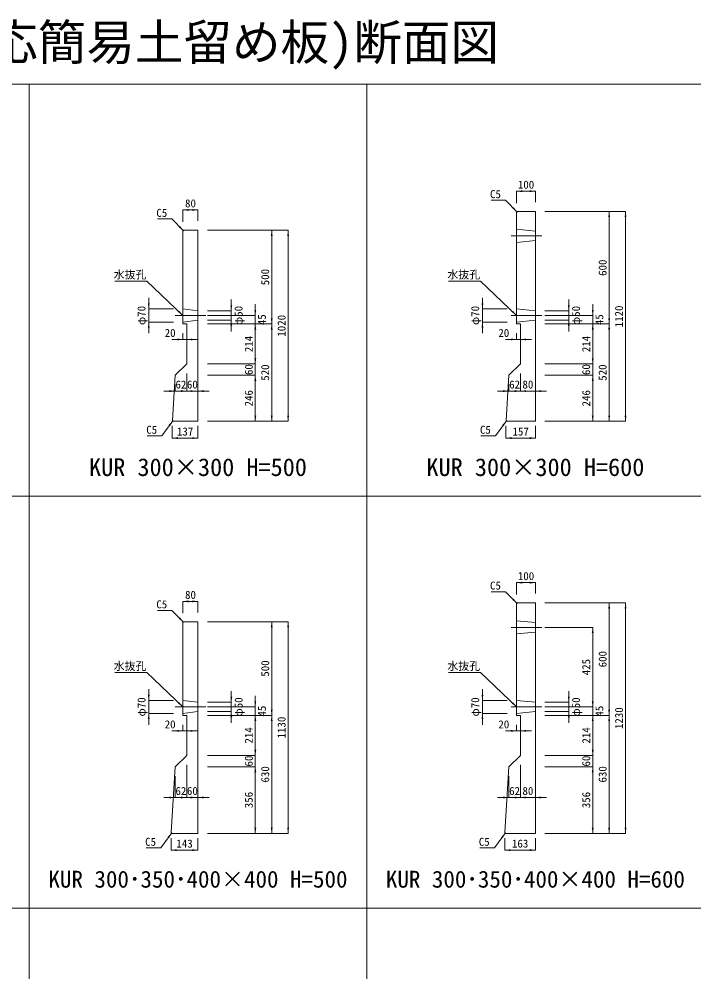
# Model space of a CAD drawing. Units: millimetres at full size, sheet at 1:40. Extents: x 86 to 35886, y -15691 to 10257.
# Drawn here: x 23432 to 27032, y 4260 to 9348 of the extents above; entities that cross this region are included whole.
import ezdxf
from ezdxf.enums import TextEntityAlignment as Align

# ---------------------------------------------------------------- set-up
doc = ezdxf.new("R2010")
doc.units = ezdxf.units.MM
doc.header["$LTSCALE"] = 40
doc.linetypes.add('DASHED', pattern=[7.5, 6, -1.5])
doc.linetypes.add('USER1', pattern=[28.575, 19.05, -3.175, 3.175, -3.175])
for name, color, linetype, lineweight in [('0_2', 7, 'USER1', 5), ('パネックスKUR', 2, 'Continuous', 20), ('図枠', 5, 'Continuous', 13), ('寸法線', 7, 'Continuous', 13), ('引出線', 4, 'Continuous', 13)]:
    doc.layers.add(name, color=color, linetype=linetype, lineweight=lineweight)
doc.layers.add('文字', color=7, linetype='Continuous')
doc.styles.add('ＭＳ ゴシック', font='')
doc.styles.get('ＭＳ ゴシック').set_extended_font_data('MS Gothic')

# ---------------------------------------------------------------- blocks, each defined once
blk = doc.blocks.new('filled_arrow')
at = {"color": 0, "linetype": 'Continuous', "lineweight": -2}
blk.add_solid([(7.5, 1.25), (0, 0), (7.5, -1.25)], dxfattribs=at)

msp = doc.modelspace()

# ---------------------------------------------------------------- linework, layer by layer
at = {"layer": '0_2'}
for p, q in [((26056.87, 8190), (26220.59, 8190)), ((24264.37, 7765), (24428.09, 7765)), ((26056.87, 7765), (26220.59, 7765)), ((26056.87, 6100), (26220.59, 6100)), ((24264.37, 5675), (24428.09, 5675)), ((26056.87, 5675), (26220.59, 5675))]:
    msp.add_line(p, q, dxfattribs=at)
at = {"layer": 'パネックスKUR'}
for p, q in [((26086.23, 8315), (26091.23, 8320)), ((26086.23, 8315), (26086.23, 7720)), ((26186.23, 8320), (26091.23, 8320)), ((26186.23, 8320), (26186.23, 7200)), ((24306.23, 8215), (24311.23, 8220)), ((24306.23, 8215), (24306.23, 7720)), ((24386.23, 8220), (24311.23, 8220)), ((24386.23, 8220), (24386.23, 7200)), ((24326.23, 7720), (24306.23, 7720)), ((24326.23, 7720), (24326.23, 7506)), ((26106.23, 7720), (26086.23, 7720)), ((26106.23, 7720), (26106.23, 7506)), ((24326.23, 7506), (24264.23, 7446)), ((26106.23, 7506), (26044.23, 7446)), ((24264.23, 7446), (24249.54, 7204.99)), ((26044.23, 7446), (26029.54, 7204.99)), ((24254.23, 7200), (24249.54, 7204.99)), ((24386.23, 7200), (24254.23, 7200)), ((26034.23, 7200), (26029.54, 7204.99)), ((26186.23, 7200), (26034.23, 7200)), ((26086.23, 6225), (26091.23, 6230)), ((26086.23, 6225), (26086.23, 5630)), ((26186.23, 6230), (26091.23, 6230)), ((26186.23, 6230), (26186.23, 5000)), ((24306.23, 6125), (24311.23, 6130)), ((24306.23, 6125), (24306.23, 5630)), ((24386.23, 6130), (24311.23, 6130)), ((24386.23, 6130), (24386.23, 5000)), ((24326.23, 5630), (24306.23, 5630)), ((24326.23, 5630), (24326.23, 5416)), ((26106.23, 5630), (26086.23, 5630)), ((26106.23, 5630), (26106.23, 5416)), ((24326.23, 5416), (24264.23, 5356)), ((26106.23, 5416), (26044.23, 5356)), ((24264.23, 5356), (24243.53, 5004.99)), ((26044.23, 5356), (26023.53, 5004.99)), ((24248.23, 5000), (24243.53, 5004.99)), ((24386.23, 5000), (24248.23, 5000)), ((26023.53, 5004.99), (26028.23, 5000)), ((26186.23, 5000), (26028.23, 5000))]:
    msp.add_line(p, q, dxfattribs=at)
at = {"layer": 'パネックスKUR', "linetype": 'DASHED', "lineweight": 5}
for p, q in [((26086.23, 8225), (26186.23, 8215)), ((26086.23, 8155), (26186.23, 8165)), ((24306.23, 7800), (24386.23, 7790)), ((26086.23, 7800), (26186.23, 7790)), ((24306.23, 7730), (24386.23, 7740)), ((26086.23, 7730), (26186.23, 7740)), ((26086.23, 6135), (26186.23, 6125)), ((26086.23, 6065), (26186.23, 6075)), ((24306.23, 5710), (24386.23, 5700)), ((26086.23, 5710), (26186.23, 5700)), ((24306.23, 5640), (24386.23, 5650)), ((26086.23, 5640), (26186.23, 5650))]:
    msp.add_line(p, q, dxfattribs=at)
at = {"layer": '図枠'}
for p, q in [((18686.23, 9000), (34286.23, 9000)), ((18686.23, 9000), (34286.23, 9000)), ((23486.23, 9000), (23486.23, 0)), ((25286.23, 9000), (25286.23, 0)), ((18686.23, 6800), (34286.23, 6800)), ((18686.23, 4600), (34286.23, 4600)), ((18686.23, 4600), (34286.23, 4600))]:
    msp.add_line(p, q, dxfattribs=at)
at = {"layer": '寸法線'}
for p, q in [((26086.23, 8428.55), (26186.23, 8428.55)), ((26086.23, 8365), (26086.23, 8428.55)), ((26186.23, 8370), (26186.23, 8428.55)), ((24306.23, 8328.55), (24386.23, 8328.55)), ((24306.23, 8265), (24306.23, 8328.55)), ((24386.23, 8270), (24386.23, 8328.55)), ((26236.23, 8320), (26667.07, 8320)), ((26236.23, 8320), (26579.57, 8320)), ((26579.57, 7720), (26579.57, 8320)), ((26667.07, 7200), (26667.07, 8320)), ((24436.23, 8220), (24867.07, 8220)), ((24436.23, 8220), (24779.57, 8220)), ((24779.57, 7720), (24779.57, 8220)), ((24867.07, 7200), (24867.07, 8220)), ((24123.62, 7670), (24123.62, 7860)), ((24564.15, 7680), (24564.15, 7850)), ((25903.62, 7670), (25903.62, 7860)), ((26364.15, 7680), (26364.15, 7850)), ((24256.23, 7800), (24123.62, 7800)), ((24436.23, 7790), (24564.15, 7790)), ((24692.07, 7660), (24692.07, 7825)), ((26036.23, 7800), (25903.62, 7800)), ((26236.23, 7790), (26364.15, 7790)), ((26492.07, 7660), (26492.07, 7825)), ((24436.23, 7765), (24692.07, 7765)), ((24436.23, 7740), (24564.15, 7740)), ((26236.23, 7765), (26492.07, 7765)), ((26236.23, 7740), (26364.15, 7740)), ((24256.23, 7730), (24123.62, 7730)), ((24436.23, 7720), (24779.57, 7720)), ((24436.23, 7720), (24692.07, 7720)), ((24436.23, 7720), (24692.07, 7720)), ((24436.23, 7720), (24779.57, 7720)), ((24692.07, 7720), (24692.07, 7506)), ((24779.57, 7720), (24779.57, 7200)), ((26036.23, 7730), (25903.62, 7730)), ((26236.23, 7720), (26579.57, 7720)), ((26236.23, 7720), (26492.07, 7720)), ((26236.23, 7720), (26492.07, 7720)), ((26236.23, 7720), (26579.57, 7720)), ((26492.07, 7720), (26492.07, 7506)), ((26579.57, 7720), (26579.57, 7200)), ((24246.23, 7637), (24386.23, 7637)), ((24306.23, 7670), (24306.23, 7637)), ((24326.23, 7670), (24326.23, 7637)), ((26026.23, 7637), (26166.23, 7637)), ((26086.23, 7670), (26086.23, 7637)), ((26106.23, 7670), (26106.23, 7637)), ((24692.07, 7566), (24692.07, 7386)), ((26492.07, 7566), (26492.07, 7386)), ((24436.23, 7506), (24692.07, 7506)), ((24436.23, 7506), (24692.07, 7506)), ((26236.23, 7506), (26492.07, 7506)), ((26236.23, 7506), (26492.07, 7506)), ((24326.23, 7456), (24326.23, 7361.38)), ((24326.23, 7456), (24326.23, 7361.38)), ((24386.23, 7456), (24386.23, 7361.38)), ((24436.23, 7446), (24692.07, 7446)), ((24436.23, 7446), (24692.07, 7446)), ((24692.07, 7446), (24692.07, 7200)), ((26106.23, 7456), (26106.23, 7361.38)), ((26106.23, 7456), (26106.23, 7361.38)), ((26186.23, 7456), (26186.23, 7361.38)), ((26236.23, 7446), (26492.07, 7446)), ((26236.23, 7446), (26492.07, 7446)), ((26492.07, 7446), (26492.07, 7200)), ((24264.23, 7396), (24264.23, 7361.38)), ((26044.23, 7396), (26044.23, 7361.38)), ((24386.23, 7361.38), (24204.23, 7361.38)), ((24266.23, 7361.38), (24446.23, 7361.38)), ((26166.23, 7361.38), (25984.23, 7361.38)), ((26046.23, 7361.38), (26246.23, 7361.38)), ((24249.23, 7175), (24249.23, 7110.43)), ((24386.23, 7175), (24386.23, 7110.43)), ((24436.23, 7200), (24867.07, 7200)), ((24436.23, 7200), (24779.57, 7200)), ((24436.23, 7200), (24692.07, 7200)), ((26029.23, 7175), (26029.23, 7110.43)), ((26186.23, 7175), (26186.23, 7110.43)), ((26236.23, 7200), (26667.07, 7200)), ((26236.23, 7200), (26579.57, 7200)), ((26236.23, 7200), (26492.07, 7200)), ((24249.23, 7110.43), (24386.23, 7110.43)), ((26029.23, 7110.43), (26186.23, 7110.43)), ((26086.23, 6338.55), (26186.23, 6338.55)), ((26086.23, 6275), (26086.23, 6338.55)), ((26186.23, 6280), (26186.23, 6338.55)), ((24306.23, 6238.55), (24386.23, 6238.55)), ((24306.23, 6175), (24306.23, 6238.55)), ((24386.23, 6180), (24386.23, 6238.55)), ((26236.23, 6230), (26667.07, 6230)), ((26236.23, 6230), (26579.57, 6230)), ((26579.57, 5630), (26579.57, 6230)), ((26667.07, 5000), (26667.07, 6230)), ((24436.23, 6130), (24867.07, 6130)), ((24436.23, 6130), (24779.57, 6130)), ((24779.57, 5630), (24779.57, 6130)), ((24867.07, 5000), (24867.07, 6130)), ((26236.23, 6100), (26492.07, 6100)), ((26492.07, 5675), (26492.07, 6100)), ((24123.62, 5580), (24123.62, 5770)), ((24564.15, 5590), (24564.15, 5760)), ((25903.62, 5580), (25903.62, 5770)), ((26364.15, 5590), (26364.15, 5760)), ((24256.23, 5710), (24123.62, 5710)), ((24436.23, 5700), (24564.15, 5700)), ((24692.07, 5570), (24692.07, 5735)), ((26036.23, 5710), (25903.62, 5710)), ((26236.23, 5700), (26364.15, 5700)), ((26492.07, 5570), (26492.07, 5735)), ((24436.23, 5675), (24692.07, 5675)), ((24436.23, 5650), (24564.15, 5650)), ((26236.23, 5675), (26492.07, 5675)), ((26236.23, 5675), (26492.07, 5675)), ((26236.23, 5650), (26364.15, 5650)), ((24256.23, 5640), (24123.62, 5640)), ((24436.23, 5630), (24779.57, 5630)), ((24436.23, 5630), (24692.07, 5630)), ((24436.23, 5630), (24779.57, 5630)), ((24436.23, 5630), (24692.07, 5630)), ((24692.07, 5630), (24692.07, 5416)), ((24779.57, 5630), (24779.57, 5000)), ((26036.23, 5640), (25903.62, 5640)), ((26236.23, 5630), (26579.57, 5630)), ((26236.23, 5630), (26492.07, 5630)), ((26236.23, 5630), (26579.57, 5630)), ((26236.23, 5630), (26492.07, 5630)), ((26492.07, 5630), (26492.07, 5416)), ((26579.57, 5630), (26579.57, 5000)), ((24246.23, 5547), (24386.23, 5547)), ((24306.23, 5580), (24306.23, 5547)), ((24326.23, 5580), (24326.23, 5547)), ((26026.23, 5547), (26166.23, 5547)), ((26086.23, 5580), (26086.23, 5547)), ((26106.23, 5580), (26106.23, 5547)), ((24692.07, 5476), (24692.07, 5296)), ((26492.07, 5476), (26492.07, 5296)), ((24436.23, 5416), (24692.07, 5416)), ((24436.23, 5416), (24692.07, 5416)), ((26236.23, 5416), (26492.07, 5416)), ((26236.23, 5416), (26492.07, 5416)), ((24326.23, 5366), (24326.23, 5191.41)), ((24326.23, 5366), (24326.23, 5191.41)), ((24386.23, 5366), (24386.23, 5191.41)), ((24436.23, 5356), (24692.07, 5356)), ((24436.23, 5356), (24692.07, 5356)), ((24692.07, 5356), (24692.07, 5000)), ((26106.23, 5366), (26106.23, 5191.41)), ((26106.23, 5366), (26106.23, 5191.41)), ((26186.23, 5366), (26186.23, 5191.41)), ((26236.23, 5356), (26492.07, 5356)), ((26236.23, 5356), (26492.07, 5356)), ((26492.07, 5356), (26492.07, 5000)), ((24264.23, 5306), (24264.23, 5191.41)), ((26044.23, 5306), (26044.23, 5191.41)), ((24386.23, 5191.41), (24204.23, 5191.41)), ((24266.23, 5191.41), (24446.23, 5191.41)), ((26166.23, 5191.41), (25984.23, 5191.41)), ((26046.23, 5191.41), (26246.23, 5191.41)), ((24436.23, 5000), (24867.07, 5000)), ((24436.23, 5000), (24779.57, 5000)), ((24436.23, 5000), (24692.07, 5000)), ((26236.23, 5000), (26667.07, 5000)), ((26236.23, 5000), (26579.57, 5000)), ((26236.23, 5000), (26492.07, 5000)), ((24243.23, 4975), (24243.23, 4910.43)), ((24386.23, 4975), (24386.23, 4910.43)), ((26023.23, 4975), (26023.23, 4910.43)), ((26186.23, 4975), (26186.23, 4910.43)), ((24243.23, 4910.43), (24386.23, 4910.43)), ((26023.23, 4910.43), (26186.23, 4910.43))]:
    msp.add_line(p, q, dxfattribs=at)
at = {"layer": '引出線'}
for points in [[(26088.73, 8317.5), (26027.24, 8380.21), (25949.47, 8380.21)], [(24308.73, 8217.5), (24247.24, 8280.21), (24169.47, 8280.21)], [(24306.23, 7765), (24113.77, 7948.45), (23942.03, 7948.45)], [(26086.23, 7765), (25893.77, 7948.45), (25722.03, 7948.45)], [(24251.88, 7202.5), (24193.46, 7122.24), (24115.69, 7122.24)], [(26031.88, 7202.5), (25973.46, 7122.24), (25895.69, 7122.24)], [(26088.73, 6227.5), (26027.24, 6290.21), (25949.47, 6290.21)], [(24308.73, 6127.5), (24247.24, 6190.21), (24169.47, 6190.21)], [(24306.23, 5675), (24113.77, 5858.45), (23942.03, 5858.45)], [(26086.23, 5675), (25893.77, 5858.45), (25722.03, 5858.45)], [(24245.88, 5002.5), (24187.45, 4922.24), (24109.68, 4922.24)], [(26025.88, 5002.5), (25967.45, 4922.24), (25889.68, 4922.24)]]:
    msp.add_lwpolyline(points, dxfattribs=at)

# ---------------------------------------------------------------- block references
at = {"layer": '寸法線', "xscale": 4, "yscale": 4}
for p in [(26086.23, 8428.55), (24306.23, 8328.55), (24326.23, 7637), (26106.23, 7637), (24326.23, 7361.38), (24386.23, 7361.38), (26106.23, 7361.38), (26186.23, 7361.38), (24249.23, 7110.43), (26029.23, 7110.43), (26086.23, 6338.55), (24306.23, 6238.55), (24326.23, 5547), (26106.23, 5547), (24326.23, 5191.41), (24386.23, 5191.41), (26106.23, 5191.41), (26186.23, 5191.41), (24243.23, 4910.43), (26023.23, 4910.43)]:
    msp.add_blockref('filled_arrow', p, dxfattribs=at)
for p, rotation in [((26186.23, 8428.55), 180), ((24386.23, 8328.55), 180), ((26579.57, 8320), 270), ((26667.07, 8320), 270), ((24779.57, 8220), 270), ((24867.07, 8220), 270), ((24123.62, 7800), 90), ((24564.15, 7790), 90), ((24692.07, 7765), 90), ((25903.62, 7800), 90), ((26364.15, 7790), 90), ((26492.07, 7765), 90), ((24564.15, 7740), 270), ((24779.57, 7720), 90), ((26364.15, 7740), 270), ((26579.57, 7720), 90), ((24123.62, 7730), 270), ((24692.07, 7720), 270), ((24692.07, 7720), 270), ((24779.57, 7720), 270), ((25903.62, 7730), 270), ((26492.07, 7720), 270), ((26492.07, 7720), 270), ((26579.57, 7720), 270), ((24306.23, 7637), 180), ((26086.23, 7637), 180), ((24692.07, 7506), 90), ((24692.07, 7506), 90), ((26492.07, 7506), 90), ((26492.07, 7506), 90), ((24692.07, 7446), 270), ((24692.07, 7446), 270), ((26492.07, 7446), 270), ((26492.07, 7446), 270), ((24264.23, 7361.38), 180), ((24326.23, 7361.38), 180), ((26044.23, 7361.38), 180), ((26106.23, 7361.38), 180), ((24692.07, 7200), 90), ((24779.57, 7200), 90), ((24867.07, 7200), 90), ((26492.07, 7200), 90), ((26579.57, 7200), 90), ((26667.07, 7200), 90), ((24386.23, 7110.43), 180), ((26186.23, 7110.43), 180), ((26186.23, 6338.55), 180), ((24386.23, 6238.55), 180), ((26579.57, 6230), 270), ((26667.07, 6230), 270), ((24779.57, 6130), 270), ((24867.07, 6130), 270), ((26492.07, 6100), 270), ((24123.62, 5710), 90), ((24564.15, 5700), 90), ((24692.07, 5675), 90), ((25903.62, 5710), 90), ((26364.15, 5700), 90), ((26492.07, 5675), 90), ((26492.07, 5675), 90), ((24564.15, 5650), 270), ((24779.57, 5630), 90), ((26364.15, 5650), 270), ((26579.57, 5630), 90), ((24123.62, 5640), 270), ((24692.07, 5630), 270), ((24692.07, 5630), 270), ((24779.57, 5630), 270), ((25903.62, 5640), 270), ((26492.07, 5630), 270), ((26492.07, 5630), 270), ((26579.57, 5630), 270), ((24306.23, 5547), 180), ((26086.23, 5547), 180), ((24692.07, 5416), 90), ((24692.07, 5416), 90), ((26492.07, 5416), 90), ((26492.07, 5416), 90), ((24692.07, 5356), 270), ((24692.07, 5356), 270), ((26492.07, 5356), 270), ((26492.07, 5356), 270), ((24264.23, 5191.41), 180), ((24326.23, 5191.41), 180), ((26044.23, 5191.41), 180), ((26106.23, 5191.41), 180), ((24692.07, 5000), 90), ((24779.57, 5000), 90), ((24867.07, 5000), 90), ((26492.07, 5000), 90), ((26579.57, 5000), 90), ((26667.07, 5000), 90), ((24386.23, 4910.43), 180), ((26186.23, 4910.43), 180)]:
    msp.add_blockref('filled_arrow', p, dxfattribs=dict(at, rotation=rotation))
at = {"layer": '引出線', "xscale": 4, "yscale": 4}
for p, rotation in [((26088.73, 8317.5), 134.4), ((24308.73, 8217.5), 134.4), ((24306.23, 7765), 136.4), ((26086.23, 7765), 136.4), ((24251.88, 7202.5), 233.9), ((26031.88, 7202.5), 233.9), ((26088.73, 6227.5), 134.4), ((24308.73, 6127.5), 134.4), ((24306.23, 5675), 136.4), ((26086.23, 5675), 136.4), ((24245.88, 5002.5), 233.9), ((26025.88, 5002.5), 233.9)]:
    msp.add_blockref('filled_arrow', p, dxfattribs=dict(at, rotation=rotation))

# ---------------------------------------------------------------- texts
at = {"layer": '寸法線', "style": 'ＭＳ ゴシック'}
for s, p in [('100', (26136.23, 8463.55)), ('80', (24346.23, 8363.55)), ('20', (24237.64, 7672)), ('20', (26017.64, 7672)), ('62', (24295.23, 7396.38)), ('60', (24356.23, 7396.38)), ('62', (26075.23, 7396.38)), ('80', (26146.23, 7396.38)), ('137', (24317.73, 7145.43)), ('157', (26107.73, 7145.43)), ('100', (26136.23, 6373.55)), ('80', (24346.23, 6273.55)), ('20', (24237.64, 5582)), ('20', (26017.64, 5582)), ('62', (24295.23, 5226.41)), ('60', (24356.23, 5226.41)), ('62', (26075.23, 5226.41)), ('80', (26146.23, 5226.41)), ('143', (24314.73, 4945.43)), ('163', (26104.73, 4945.43))]:
    msp.add_text(s, height=42.72, dxfattribs=at).set_placement(p, align=Align.MIDDLE_CENTER)
for s, p in [('600', (26544.57, 8020)), ('500', (24744.57, 7970)), ('φ70', (24084.96, 7765)), ('φ50', (24602.81, 7765)), ('φ70', (25864.96, 7765)), ('φ50', (26402.81, 7765)), ('1120', (26632.07, 7760)), ('45', (24727.07, 7742.5)), ('1020', (24832.07, 7710)), ('45', (26527.07, 7742.5)), ('214', (24657.07, 7613)), ('214', (26457.07, 7613)), ('60', (24657.07, 7476)), ('520', (24744.57, 7460)), ('60', (26457.07, 7476)), ('520', (26544.57, 7460)), ('246', (24657.07, 7323)), ('246', (26457.07, 7323)), ('600', (26544.57, 5930)), ('500', (24744.57, 5880)), ('425', (26457.07, 5887.5)), ('φ70', (24084.96, 5675)), ('φ50', (24602.81, 5675)), ('φ70', (25864.96, 5675)), ('φ50', (26402.81, 5675)), ('45', (24727.07, 5652.5)), ('45', (26527.07, 5652.5)), ('1230', (26632.07, 5615)), ('1130', (24832.07, 5565)), ('214', (24657.07, 5523)), ('214', (26457.07, 5523)), ('60', (24657.07, 5386)), ('60', (26457.07, 5386)), ('630', (24744.57, 5315)), ('630', (26544.57, 5315)), ('356', (24657.07, 5178)), ('356', (26457.07, 5178))]:
    msp.add_text(s, height=42.72, rotation=90, dxfattribs=at).set_placement(p, align=Align.MIDDLE_CENTER)
at = {"layer": '引出線', "style": 'ＭＳ ゴシック'}
for s, p in [('C5', (26002.24, 8434.21)), ('C5', (24222.24, 8334.21)), ('水抜孔', (24111.52, 8004.73)), ('水抜孔', (25891.52, 8004.73)), ('C5', (24168.46, 7176.24)), ('C5', (25948.46, 7176.24)), ('C5', (26002.24, 6344.21)), ('C5', (24222.24, 6244.21)), ('水抜孔', (24111.52, 5914.73)), ('水抜孔', (25891.52, 5914.73)), ('C5', (24162.45, 4976.24)), ('C5', (25942.45, 4976.24))]:
    msp.add_text(s, height=42.72, dxfattribs=at).set_placement(p, align=Align.TOP_RIGHT)
at = {"layer": '文字', "style": 'ＭＳ ゴシック'}
msp.add_text('パネックス[KUR](車道用)(長尺U字溝対応簡易土留め板)断面図', height=189.9, dxfattribs=at).set_placement((18742.71, 9071.85), align=Align.BOTTOM_LEFT)
for s, height, p in [('KUR 300×300 H=500', 94.94, (24386.23, 6955.22)), ('KUR 300×300 H=600', 94.94, (26186.23, 6955.22)), ('KUR 300･350･400×400 H=500', 90.19, (24386.23, 4755.22)), ('KUR 300･350･400×400 H=600', 90.19, (26186.23, 4755.22))]:
    msp.add_text(s, height=height, dxfattribs=at).set_placement(p, align=Align.MIDDLE_CENTER)

doc.saveas('drawing.dxf')
